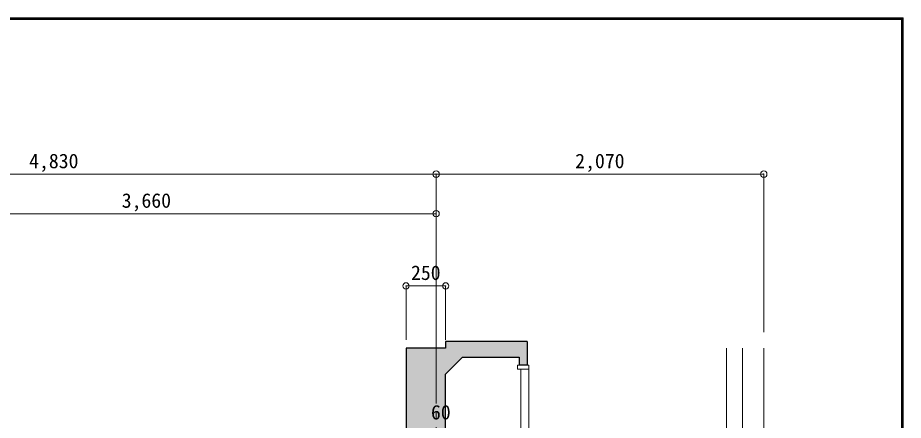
# Model space of a CAD drawing. Units: millimetres at full size, sheet at 1:50; details may follow other scales. Extents: x -9674 to 9699, y -6794 to 6791.
# Drawn here: x 4104 to 9699, y 4246 to 6791 of the extents above; entities that cross this region are included whole.
import ezdxf
from ezdxf.enums import TextEntityAlignment as Align

# ---------------------------------------------------------------- set-up
doc = ezdxf.new("R2010")
doc.units = ezdxf.units.MM
doc.header["$LTSCALE"] = 50
doc.header["$PDMODE"] = 32
doc.header["$PDSIZE"] = 40
doc.linetypes.add('CHAIN2', pattern=[12, 9, -1, 1, -1])
for name, color, linetype, lineweight in [('0-0_図面枠', 7, 'Continuous', 9), ('1-0_芯', 7, 'CHAIN2', 9), ('1-1_躯体', 2, 'Continuous', 25), ('1-3_建具', 3, 'Continuous', 18), ('1-6_ﾊﾞﾙｺﾆｰ・階段', 7, 'Continuous', 9), ('1-B_寸法', 7, 'Continuous', 9)]:
    doc.layers.add(name, color=color, linetype=linetype, lineweight=lineweight)
doc.layers.add('4-0', color=1, linetype='Continuous')
doc.styles.add('ＭＳ ゴシック', font='')
doc.styles.get('ＭＳ ゴシック').set_extended_font_data('MS Gothic')

msp = doc.modelspace()

# ---------------------------------------------------------------- linework, layer by layer
at = {"layer": '0-0_図面枠'}
for p, q in [((9697.16, 6789.66), (-9672.16, 6789.66)), ((9695.4, 6787.9), (-9670.4, 6787.9)), ((-9668.64, 6786.14), (9693.64, 6786.14)), ((9691.87, 6784.38), (-9666.87, 6784.38)), ((9690.11, 6782.61), (-9665.11, 6782.61)), ((9688.35, 6780.85), (-9663.35, 6780.85)), ((9688.35, -6783.35), (9688.35, 6780.85)), ((9690.11, -6785.11), (9690.11, 6782.61)), ((9691.87, -6786.88), (9691.87, 6784.38)), ((9693.64, 6786.14), (9693.64, -6788.64)), ((9695.4, -6790.4), (9695.4, 6787.9)), ((9697.16, -6792.16), (9697.16, 6789.66))]:
    msp.add_line(p, q, dxfattribs=at)
msp.add_lwpolyline([(9698.92, -6793.93), (9698.92, 6791.43), (-9673.92, 6791.43)], dxfattribs=at)
at = {"layer": '1-0_芯'}
msp.add_line((6747.5, 4802.35), (6747.5, -3667.65), dxfattribs=at)
at = {"layer": '1-1_躯体'}
for p, q in [((6557.5, 4702.35), (6557.5, 3877.35)), ((6807.5, 4702.35), (6557.5, 4702.35)), ((6807.5, 4744.35), (6807.5, 4702.35)), ((7322.5, 4744.35), (6807.5, 4744.35)), ((7322.5, 4744.35), (7322.5, 4594.35)), ((6913.57, 4644.35), (6807.5, 4538.28)), ((6913.57, 4644.35), (7272.5, 4644.35)), ((7272.5, 4644.35), (7272.5, 4594.35)), ((7322.5, 4594.35), (7272.5, 4594.35)), ((6807.5, 3106.41), (6807.5, 4538.28))]:
    msp.add_line(p, q, dxfattribs=at)
at = {"layer": '1-3_建具', "color": 7, "lineweight": 9}
for p, q in [((7262.5, 4594.35), (7262.5, 4569.35)), ((7332.5, 4594.35), (7262.5, 4594.35)), ((7262.5, 4594.35), (7262.5, 4569.35)), ((7332.5, 4569.35), (7332.5, 4594.35)), ((7262.5, 4569.35), (7332.5, 4569.35)), ((7282.5, 4569.35), (7282.5, 3075.35)), ((7332.5, 3075.35), (7332.5, 4569.35))]:
    msp.add_line(p, q, dxfattribs=at)
at = {"layer": '1-6_ﾊﾞﾙｺﾆｰ・階段', "color": 4}
msp.add_line((8582.5, 2675.34), (8582.5, 4702.35), dxfattribs=at)
at = {"layer": '1-6_ﾊﾞﾙｺﾆｰ・階段'}
for p, q in [((8682.5, 2644.28), (8682.5, 4702.35)), ((8817.5, 2602.35), (8817.5, 4702.35))]:
    msp.add_line(p, q, dxfattribs=at)
at = {"layer": '1-B_寸法'}
for p, q in [((1917.5, 5802.35), (6747.5, 5802.35)), ((6747.5, 4802.35), (6747.5, 5802.35)), ((6747.5, 5802.35), (8817.5, 5802.35)), ((8817.5, 4802.35), (8817.5, 5802.35)), ((3087.5, 5552.35), (6747.5, 5552.35)), ((6557.5, 5095.76), (6557.5, 4755.56)), ((6557.5, 5095.76), (6807.5, 5095.76)), ((6807.5, 5095.76), (6807.5, 4755.56))]:
    msp.add_line(p, q, dxfattribs=at)
at = {"layer": '1-B_寸法', "color": 3}
for p in [(6747.5, 5802.35), (8817.5, 5802.35), (6747.5, 5552.35), (6557.5, 5095.76), (6807.5, 5095.76)]:
    msp.add_point(p, dxfattribs=at)
at = {"layer": '4-0'}
for points in [[(6747.5, 2942.35), (6557.5, 2942.35), (6557.5, 4702.35)], [(6747.5, 2942.35), (6557.5, 4702.35), (6807.5, 4702.35)], [(6747.5, 2942.35), (6807.5, 4702.35), (6807.5, 3106.41)], [(6807.5, 4702.35), (6807.5, 4744.35), (7322.5, 4744.35)], [(6807.5, 4702.35), (7322.5, 4744.35), (6913.57, 4644.35)], [(6807.5, 4702.35), (6913.57, 4644.35), (6807.5, 4538.28)], [(7322.5, 4744.35), (7272.5, 4644.35), (6913.57, 4644.35)], [(7322.5, 4744.35), (7322.5, 4594.35), (7272.5, 4594.35)], [(7322.5, 4744.35), (7272.5, 4594.35), (7272.5, 4644.35)]]:
    msp.add_solid(points, dxfattribs=at)

# ---------------------------------------------------------------- texts
at = {"layer": '1-B_寸法', "style": 'ＭＳ ゴシック'}
for s, p in [('2,070', (7626.25, 5812.35)), ('4,830', (4176.25, 5812.35)), ('3,660', (4761.25, 5562.35)), ('250', (6588.75, 5105.76)), ('60', (6715, 4223.88))]:
    msp.add_text(s, height=91.64, dxfattribs=at).set_placement(p, align=Align.BOTTOM_LEFT)

doc.saveas('drawing.dxf')
